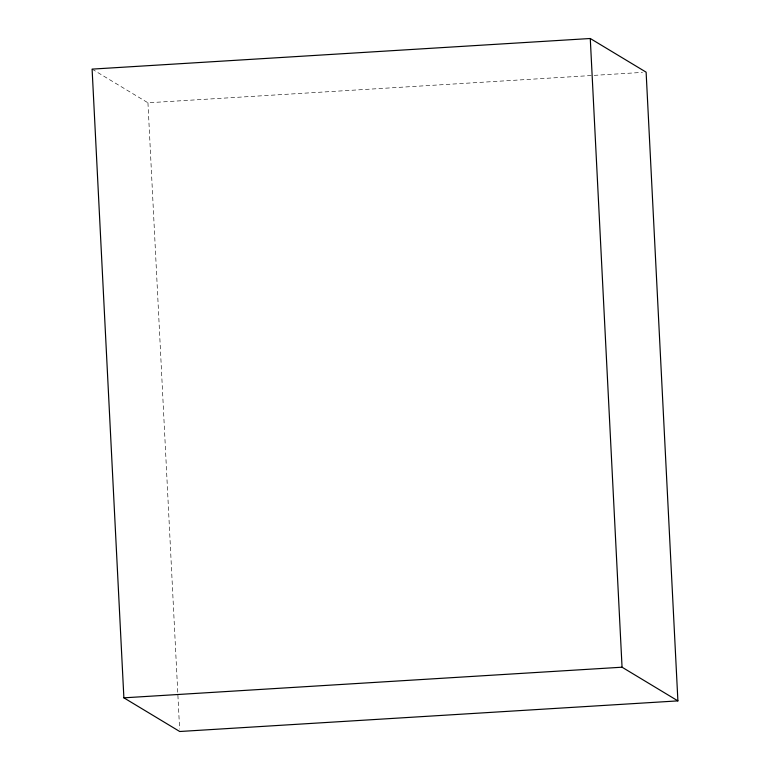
<?xml version="1.0" encoding="UTF-8"?>
<svg xmlns="http://www.w3.org/2000/svg" width="770" height="770" viewBox="0 0 770 770"><rect width="100%" height="100%" fill="white"/><g stroke="black" fill="none" stroke-linecap="round" stroke-linejoin="round"><path stroke-width="0.58" stroke-dasharray="3.85 2.89" d="M92.102 69.117L147.946 102.795L642.517 72.39M147.946 102.795L179.612 729.103"/><path stroke-width="1.16" d="M590.272 38.5L92.102 69.117L123.883 697.832L179.728 731.5L677.898 700.883L646.117 72.168L590.272 38.5L622.054 667.205L677.898 700.883M123.883 697.832L622.054 667.205"/></g></svg>
